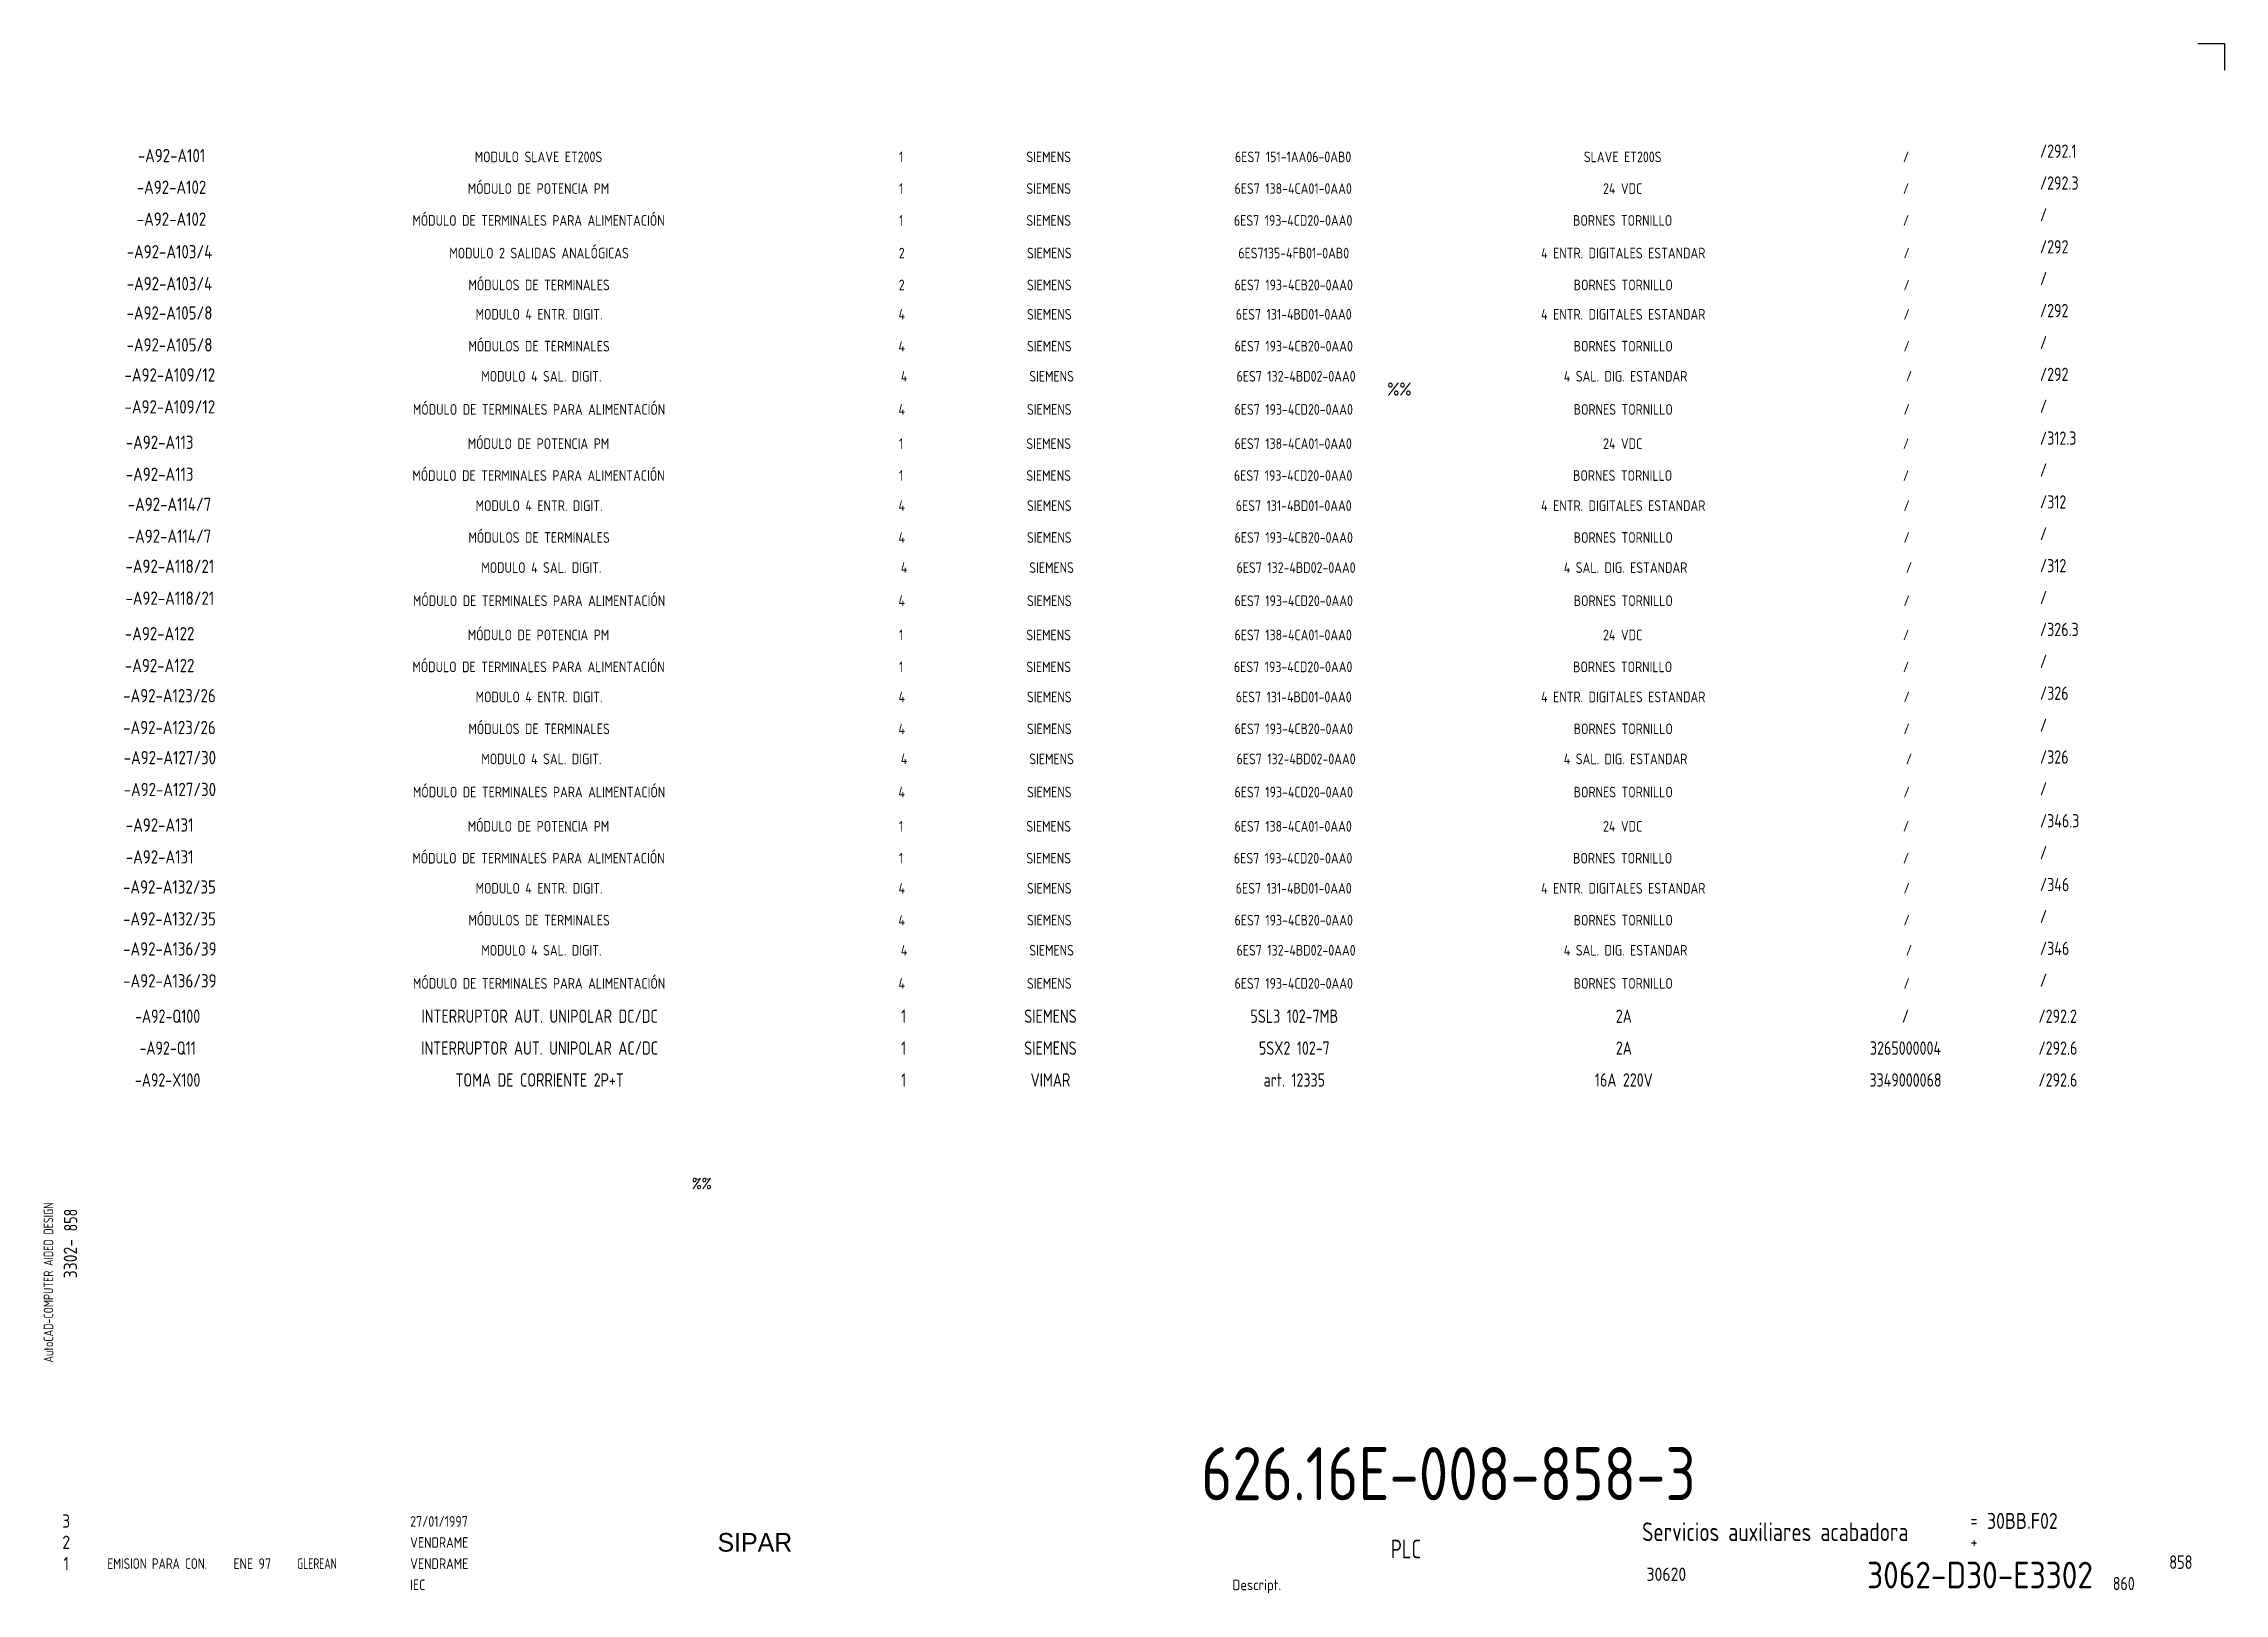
# Model space of a CAD drawing. Extents: x 10 to 420, y 5 to 297.
import ezdxf
from ezdxf.enums import TextEntityAlignment as Align

# ---------------------------------------------------------------- set-up
doc = ezdxf.new("R2010")
doc.units = 0
doc.header["$LTSCALE"] = 8
doc.header["$MEASUREMENT"] = 0
doc.layers.get('0').update_dxf_attribs({"linetype": 'CONTINUOUS'})
doc.layers.add('CART', color=7, linetype='CONTINUOUS')
doc.layers.add('ING', color=7, linetype='CONTINUOUS')
doc.styles.add('DIN', font='DIN', dxfattribs={"width": 0.85})
doc.styles.add('SIMPLEX', font='SIMPLEX', dxfattribs={"width": 0.9})
doc.styles.add('UNIV', font='UNIV')

# ---------------------------------------------------------------- blocks, each defined once
blk = doc.blocks.new('WB-FG100')
at = {"layer": 'CART', "color": 1}
for p, q in [((415, 297), (420, 297)), ((420, 297), (420, 292))]:
    blk.add_line(p, q, dxfattribs=at)
at = {"layer": 'CART', "color": 1, "style": 'DIN', "width": 0.8}
blk.add_text('AutoCAD-COMPUTER AIDED DESIGN', height=1.8, rotation=90, dxfattribs=at).set_placement((11.47, 48.84))
at = {"layer": 'CART', "color": 3, "style": 'DIN', "width": 0.8}
for s, p in [('=', (372.24, 17.91)), ('+', (372.24, 13.87))]:
    blk.add_text(s, height=2.5, dxfattribs=at).set_placement(p)
at = {"layer": 'CART', "color": 7, "style": 'DIN', "width": 0.9}
blk.add_attdef('FILE', text='', height=2.5, rotation=90, dxfattribs=at).set_placement((15.95, 68.38), align=Align.CENTER)
for tag, p in [('MOD-3', (13.92, 19)), ('MOD-2', (13.92, 15)), ('MOD-1', (13.92, 11)), ('NR.COMMESSA', (315, 9))]:
    blk.add_attdef(tag, text='', height=2.5, dxfattribs=at).set_placement(p, align=Align.MIDDLE)
at = {"layer": 'CART', "color": 7, "style": 'DIN'}
for tag, width, p in [('REV-3', 0.9, (21.66, 19)), ('DATA-3', 0.9, (45.37, 19)), ('NOME-3', 0.9, (57.37, 19)), ('REV-2', 0.9, (21.66, 15)), ('DATA-2', 0.9, (45.37, 15)), ('NOME-2', 0.9, (57.37, 15)), ('REV-1', 0.9, (21.66, 11)), ('DATA-1', 0.9, (45.37, 11)), ('NOME-1', 0.7, (57.37, 11))]:
    blk.add_attdef(tag, text='', height=2, dxfattribs=dict(at, width=width)).set_placement(p, align=Align.MIDDLE_LEFT)
at = {"layer": 'CART', "color": 7, "style": 'DIN', "width": 0.9}
for tag, p, height in [('DATA', (78.64, 17.94), 2), ('ESECUTORE', (78.64, 13.97), 2), ('CONTROLLORE', (78.64, 9.99), 2), ('SEGUE', (398.93, 5.65), 2.8), ('NORMA', (78.64, 6.01), 2)]:
    blk.add_attdef(tag, p, '', height=height, dxfattribs=at)
at = {"layer": 'CART', "color": 2, "style": 'DIN', "width": 0.9}
for tag, p in [('TITOLO-1/3', (266.5, 18.23)), ('TITOLO-1/2', (266.5, 15.73)), ('TITOLO-2/3', (266.5, 13.18)), ('TITOLO-2/2', (266.5, 10.68)), ('TITOLO-3/3', (266.5, 8.13))]:
    blk.add_attdef(tag, text='', height=3.5, dxfattribs=at).set_placement(p, align=Align.MIDDLE)
at = {"layer": 'CART', "color": 3, "style": 'DIN', "width": 0.9}
blk.add_attdef('ASSIEME', text='', height=3.5, dxfattribs=at).set_placement((334, 17), align=Align.MIDDLE)
at = {"layer": 'CART', "color": 3, "style": 'DIN', "width": 0.85}
for tag, p in [('=', (375.33, 16.63)), ('+', (375.33, 12.76))]:
    blk.add_attdef(tag, text='', height=3, dxfattribs=at).set_placement(p, align=Align.BOTTOM_LEFT)
at = {"layer": 'CART', "color": 3, "style": 'DIN', "width": 0.9}
blk.add_attdef('FOGLIO', text='', height=2.8, dxfattribs=at).set_placement((414.2, 9.56), align=Align.RIGHT)
at = {"layer": 'CART', "color": 2, "style": 'DIN', "width": 0.9}
blk.add_attdef('DISEGNO', text='', height=5, dxfattribs=at).set_placement((395.27, 6.35), align=Align.RIGHT)
at = {"layer": 'CART', "color": 1, "style": 'DIN', "width": 0.9}
blk.add_attdef('TIPOLOGIA', (233.37, 6), '', height=2, dxfattribs=at)

msp = doc.modelspace()

# ---------------------------------------------------------------- block references
at = {"layer": 'CART'}
ref = msp.add_blockref('WB-FG100', (0, 0), dxfattribs=at)
ref.add_attrib('TIPOLOGIA', 'Descript.', (233.37, 6), dxfattribs={"color": 1, "height": 2, "style": 'DIN', "width": 0.9})
ref.add_attrib('ASSIEME', 'Servicios auxiliares acabadora', dxfattribs={"color": 3, "height": 3.5, "style": 'DIN', "width": 0.8}).set_placement((335.5, 17), align=Align.MIDDLE)
ref.add_attrib('=', '30BB.F02', dxfattribs={"color": 3, "height": 3, "style": 'DIN', "width": 0.85}).set_placement((375.33, 16.63), align=Align.BOTTOM_LEFT)
ref.add_attrib('NR.COMMESSA', '30620', dxfattribs={"color": 7, "height": 2.5, "style": 'DIN', "width": 0.9}).set_placement((315, 9), align=Align.MIDDLE)
ref.add_attrib('DISEGNO', '3062-D30-E3302', dxfattribs={"color": 2, "height": 5, "style": 'DIN', "width": 0.9}).set_placement((395.27, 6.35), align=Align.RIGHT)
ref.add_attrib('DATA', '27/01/1997', (78.64, 17.94), dxfattribs={"color": 7, "height": 2, "style": 'DIN', "width": 0.85})
ref.add_attrib('ESECUTORE', 'VENDRAME', (78.64, 13.97), dxfattribs={"color": 7, "height": 2, "style": 'DIN', "width": 0.85})
ref.add_attrib('CONTROLLORE', 'VENDRAME', (78.64, 9.99), dxfattribs={"color": 7, "height": 2, "style": 'DIN', "width": 0.85})
ref.add_attrib('NORMA', 'IEC', (78.64, 6.01), dxfattribs={"color": 7, "height": 2, "style": 'DIN', "width": 0.85})
ref.add_attrib('MOD-1', '1', dxfattribs={"color": 7, "height": 2.5, "style": 'DIN', "width": 0.9}).set_placement((13.92, 11), align=Align.MIDDLE)
ref.add_attrib('REV-1', 'EMISION PARA CON.', dxfattribs={"color": 7, "height": 2, "style": 'DIN', "width": 0.8}).set_placement((21.66, 11), align=Align.MIDDLE_LEFT)
ref.add_attrib('DATA-1', 'ENE 97', dxfattribs={"color": 7, "height": 2, "style": 'DIN', "width": 0.85}).set_placement((45.37, 11), align=Align.MIDDLE_LEFT)
ref.add_attrib('NOME-1', 'GLEREAN', dxfattribs={"color": 7, "height": 2, "style": 'DIN', "width": 0.7}).set_placement((57.37, 11), align=Align.MIDDLE_LEFT)
ref.add_attrib('MOD-2', '2', dxfattribs={"color": 7, "height": 2.5, "style": 'DIN', "width": 0.9}).set_placement((13.92, 15), align=Align.MIDDLE)
ref.add_attrib('MOD-3', '3', dxfattribs={"color": 7, "height": 2.5, "style": 'DIN', "width": 0.9}).set_placement((13.92, 19), align=Align.MIDDLE)
ref.add_attrib('FILE', '3302-', dxfattribs={"color": 7, "height": 2.5, "rotation": 90, "style": 'DIN', "width": 0.9}).set_placement((15.95, 68.38), align=Align.CENTER)

# ---------------------------------------------------------------- texts
at = {"color": 3, "style": 'DIN'}
for s, height, width, p in [('-A92-A101', 2.5, 0.85, (33.73, 274.69)), ('-A92-A102', 2.5, 0.85, (33.73, 268.73)), ('-A92-A102', 2.5, 0.85, (33.73, 262.73)), ('-A92-A103/4', 2.5, 0.85, (33.35, 256.59)), ('-A92-A103/4', 2.5, 0.85, (33.35, 250.59)), ('-A92-A105/8', 2.5, 0.85, (33.35, 245.07)), ('-A92-A105/8', 2.5, 0.85, (33.35, 239.07)), ('-A92-A109/12', 2.5, 0.85, (33.42, 233.41)), ('-A92-A109/12', 2.5, 0.85, (33.42, 227.41)), ('-A92-A113', 2.5, 0.85, (31.5, 220.73)), ('-A92-A113', 2.5, 0.85, (31.5, 214.73)), ('-A92-A114/7', 2.5, 0.85, (33.35, 209.07)), ('-A92-A114/7', 2.5, 0.85, (33.35, 203.07)), ('-A92-A118/21', 2.5, 0.85, (33.42, 197.41)), ('-A92-A118/21', 2.5, 0.85, (33.42, 191.41)), ('-A92-A122', 2.5, 0.85, (31.5, 184.73)), ('-A92-A122', 2.5, 0.85, (31.5, 178.73)), ('-A92-A123/26', 2.5, 0.85, (33.35, 173.07)), ('-A92-A123/26', 2.5, 0.85, (33.35, 167.07)), ('-A92-A127/30', 2.5, 0.85, (33.42, 161.41)), ('-A92-A127/30', 2.5, 0.85, (33.42, 155.41)), ('-A92-A131', 2.5, 0.85, (31.5, 148.73)), ('-A92-A131', 2.5, 0.85, (31.5, 142.73)), ('-A92-A132/35', 2.5, 0.85, (33.35, 137.07)), ('-A92-A132/35', 2.5, 0.85, (33.35, 131.07)), ('-A92-A136/39', 2.5, 0.85, (33.42, 125.41)), ('-A92-A136/39', 2.5, 0.85, (33.42, 119.41)), ('PLC', 3.5, 0.75, (266, 12))]:
    msp.add_text(s, height=height, dxfattribs=dict(at, width=width)).set_placement(p, align=Align.CENTER)
at = {"style": 'DIN', "width": 0.85}
for s, p in [('MODULO SLAVE ET200S', (102.78, 274.69)), ('1', (171.02, 274.69)), ('SIEMENS', (198.78, 274.69)), ('6ES7 151-1AA06-0AB0', (244.78, 274.69)), ('SLAVE ET200S', (306.78, 274.69)), ('/', (360.1, 274.69)), ('MÓDULO DE POTENCIA PM', (102.78, 268.73)), ('1', (171.02, 268.73)), ('SIEMENS', (198.78, 268.73)), ('6ES7 138-4CA01-0AA0', (244.78, 268.73)), ('24 VDC', (306.78, 268.73)), ('/', (360.1, 268.73)), ('MÓDULO DE TERMINALES PARA ALIMENTACIÓN', (102.78, 262.73)), ('1', (171.02, 262.73)), ('SIEMENS', (198.78, 262.73)), ('6ES7 193-4CD20-0AA0', (244.78, 262.73)), ('BORNES TORNILLO', (306.78, 262.73)), ('/', (360.1, 262.73)), ('MODULO 2 SALIDAS ANALÓGICAS', (102.89, 256.59)), ('2', (171.13, 256.59)), ('SIEMENS', (198.89, 256.59)), ('6ES7135-4FB01-0AB0', (244.89, 256.59)), ('4 ENTR. DIGITALES ESTANDAR', (306.89, 256.59)), ('/', (360.21, 256.59)), ('MÓDULOS DE TERMINALES', (102.89, 250.59)), ('2', (171.13, 250.59)), ('SIEMENS', (198.89, 250.59)), ('6ES7 193-4CB20-0AA0', (244.89, 250.59)), ('BORNES TORNILLO', (306.89, 250.59)), ('/', (360.21, 250.59)), ('MODULO 4 ENTR. DIGIT.', (102.89, 245.07)), ('4', (171.13, 245.07)), ('SIEMENS', (198.89, 245.07)), ('6ES7 131-4BD01-0AA0', (244.89, 245.07)), ('4 ENTR. DIGITALES ESTANDAR', (306.89, 245.07)), ('/', (360.21, 245.07)), ('MÓDULOS DE TERMINALES', (102.89, 239.07)), ('4', (171.13, 239.07)), ('SIEMENS', (198.89, 239.07)), ('6ES7 193-4CB20-0AA0', (244.89, 239.07)), ('BORNES TORNILLO', (306.89, 239.07)), ('/', (360.21, 239.07)), ('MODULO 4 SAL. DIGIT.', (103.33, 233.41)), ('4', (171.57, 233.41)), ('SIEMENS', (199.33, 233.41)), ('6ES7 132-4BD02-0AA0', (245.33, 233.41)), ('4 SAL. DIG. ESTANDAR', (307.33, 233.41)), ('/', (360.65, 233.41)), ('MÓDULO DE TERMINALES PARA ALIMENTACIÓN', (102.89, 227.17)), ('4', (171.13, 227.17)), ('SIEMENS', (198.89, 227.17)), ('6ES7 193-4CD20-0AA0', (244.89, 227.17)), ('BORNES TORNILLO', (306.89, 227.17)), ('/', (360.21, 227.17)), ('MÓDULO DE POTENCIA PM', (102.78, 220.73)), ('1', (171.02, 220.73)), ('SIEMENS', (198.78, 220.73)), ('6ES7 138-4CA01-0AA0', (244.78, 220.73)), ('24 VDC', (306.78, 220.73)), ('/', (360.1, 220.73)), ('MÓDULO DE TERMINALES PARA ALIMENTACIÓN', (102.78, 214.73)), ('1', (171.02, 214.73)), ('SIEMENS', (198.78, 214.73)), ('6ES7 193-4CD20-0AA0', (244.78, 214.73)), ('BORNES TORNILLO', (306.78, 214.73)), ('/', (360.1, 214.73)), ('MODULO 4 ENTR. DIGIT.', (102.89, 209.07)), ('4', (171.13, 209.07)), ('SIEMENS', (198.89, 209.07)), ('6ES7 131-4BD01-0AA0', (244.89, 209.07)), ('4 ENTR. DIGITALES ESTANDAR', (306.89, 209.07)), ('/', (360.21, 209.07)), ('MÓDULOS DE TERMINALES', (102.89, 203.07)), ('4', (171.13, 203.07)), ('SIEMENS', (198.89, 203.07)), ('6ES7 193-4CB20-0AA0', (244.89, 203.07)), ('BORNES TORNILLO', (306.89, 203.07)), ('/', (360.21, 203.07)), ('MODULO 4 SAL. DIGIT.', (103.33, 197.41)), ('4', (171.57, 197.41)), ('SIEMENS', (199.33, 197.41)), ('6ES7 132-4BD02-0AA0', (245.33, 197.41)), ('4 SAL. DIG. ESTANDAR', (307.33, 197.41)), ('/', (360.65, 197.41)), ('MÓDULO DE TERMINALES PARA ALIMENTACIÓN', (102.89, 191.17)), ('4', (171.13, 191.17)), ('SIEMENS', (198.89, 191.17)), ('6ES7 193-4CD20-0AA0', (244.89, 191.17)), ('BORNES TORNILLO', (306.89, 191.17)), ('/', (360.21, 191.17)), ('MÓDULO DE POTENCIA PM', (102.78, 184.73)), ('1', (171.02, 184.73)), ('SIEMENS', (198.78, 184.73)), ('6ES7 138-4CA01-0AA0', (244.78, 184.73)), ('24 VDC', (306.78, 184.73)), ('/', (360.1, 184.73)), ('MÓDULO DE TERMINALES PARA ALIMENTACIÓN', (102.78, 178.73)), ('1', (171.02, 178.73)), ('SIEMENS', (198.78, 178.73)), ('6ES7 193-4CD20-0AA0', (244.78, 178.73)), ('BORNES TORNILLO', (306.78, 178.73)), ('/', (360.1, 178.73)), ('MODULO 4 ENTR. DIGIT.', (102.89, 173.07)), ('4', (171.13, 173.07)), ('SIEMENS', (198.89, 173.07)), ('6ES7 131-4BD01-0AA0', (244.89, 173.07)), ('4 ENTR. DIGITALES ESTANDAR', (306.89, 173.07)), ('/', (360.21, 173.07)), ('MÓDULOS DE TERMINALES', (102.89, 167.07)), ('4', (171.13, 167.07)), ('SIEMENS', (198.89, 167.07)), ('6ES7 193-4CB20-0AA0', (244.89, 167.07)), ('BORNES TORNILLO', (306.89, 167.07)), ('/', (360.21, 167.07)), ('MODULO 4 SAL. DIGIT.', (103.33, 161.41)), ('4', (171.57, 161.41)), ('SIEMENS', (199.33, 161.41)), ('6ES7 132-4BD02-0AA0', (245.33, 161.41)), ('4 SAL. DIG. ESTANDAR', (307.33, 161.41)), ('/', (360.65, 161.41)), ('MÓDULO DE TERMINALES PARA ALIMENTACIÓN', (102.89, 155.17)), ('4', (171.13, 155.17)), ('SIEMENS', (198.89, 155.17)), ('6ES7 193-4CD20-0AA0', (244.89, 155.17)), ('BORNES TORNILLO', (306.89, 155.17)), ('/', (360.21, 155.17)), ('MÓDULO DE POTENCIA PM', (102.78, 148.73)), ('1', (171.02, 148.73)), ('SIEMENS', (198.78, 148.73)), ('6ES7 138-4CA01-0AA0', (244.78, 148.73)), ('24 VDC', (306.78, 148.73)), ('/', (360.1, 148.73)), ('MÓDULO DE TERMINALES PARA ALIMENTACIÓN', (102.78, 142.73)), ('1', (171.02, 142.73)), ('SIEMENS', (198.78, 142.73)), ('6ES7 193-4CD20-0AA0', (244.78, 142.73)), ('BORNES TORNILLO', (306.78, 142.73)), ('/', (360.1, 142.73)), ('MODULO 4 ENTR. DIGIT.', (102.89, 137.07)), ('4', (171.13, 137.07)), ('SIEMENS', (198.89, 137.07)), ('6ES7 131-4BD01-0AA0', (244.89, 137.07)), ('4 ENTR. DIGITALES ESTANDAR', (306.89, 137.07)), ('/', (360.21, 137.07)), ('MÓDULOS DE TERMINALES', (102.89, 131.07)), ('4', (171.13, 131.07)), ('SIEMENS', (198.89, 131.07)), ('6ES7 193-4CB20-0AA0', (244.89, 131.07)), ('BORNES TORNILLO', (306.89, 131.07)), ('/', (360.21, 131.07)), ('MODULO 4 SAL. DIGIT.', (103.33, 125.41)), ('4', (171.57, 125.41)), ('SIEMENS', (199.33, 125.41)), ('6ES7 132-4BD02-0AA0', (245.33, 125.41)), ('4 SAL. DIG. ESTANDAR', (307.33, 125.41)), ('/', (360.65, 125.41)), ('MÓDULO DE TERMINALES PARA ALIMENTACIÓN', (102.89, 119.17)), ('4', (171.13, 119.17)), ('SIEMENS', (198.89, 119.17)), ('6ES7 193-4CD20-0AA0', (244.89, 119.17)), ('BORNES TORNILLO', (306.89, 119.17)), ('/', (360.21, 119.17))]:
    msp.add_text(s, height=2, dxfattribs=at).set_placement(p, align=Align.CENTER)
at = {"color": 7, "style": 'DIN', "width": 0.8}
for s, p in [('/292.1', (385.28, 276.77)), ('/292.3', (385.28, 270.77)), ('/', (385.28, 264.77)), ('/292', (385.28, 258.77)), ('/', (385.28, 252.77)), ('/292', (385.28, 246.77)), ('/', (385.28, 240.77)), ('/292', (385.28, 234.77)), ('/', (385.28, 228.77)), ('/312.3', (385.28, 222.77)), ('/', (385.28, 216.77)), ('/312', (385.28, 210.77)), ('/', (385.28, 204.77)), ('/312', (385.28, 198.77)), ('/', (385.28, 192.77)), ('/326.3', (385.28, 186.77)), ('/', (385.28, 180.77)), ('/326', (385.28, 174.77)), ('/', (385.28, 168.77)), ('/326', (385.28, 162.77)), ('/', (385.28, 156.77)), ('/346.3', (385.28, 150.77)), ('/', (385.28, 144.77)), ('/346', (385.28, 138.77)), ('/', (385.28, 132.77)), ('/346', (385.28, 126.77)), ('/', (385.28, 120.77)), ('/292.2', (385, 114)), ('/292.6', (385, 108)), ('/292.6', (385, 102))]:
    msp.add_text(s, height=2.5, dxfattribs=at).set_placement(p, align=Align.MIDDLE_LEFT)
at = {"style": 'DIN'}
for s, width, p in [('%%', 0.85, (262.5, 230.75)), ('860', 0.8, (399, 6))]:
    msp.add_text(s, height=2.5, dxfattribs=dict(at, width=width)).set_placement(p)
at = {"color": 3, "style": 'DIN', "width": 0.8}
for s, p in [('-A92-Q100', (33, 114)), ('-A92-Q11', (33, 108)), ('-A92-X100', (33, 102))]:
    msp.add_text(s, height=2.5, dxfattribs=at).set_placement(p, align=Align.MIDDLE_CENTER)
at = {"color": 7, "style": 'DIN', "width": 0.8}
for s, p in [('1', (171.5, 114)), ('SIEMENS', (199.12, 114)), ('5SL3 102-7MB', (245, 114)), ('2A', (307, 114)), ('/', (360, 114)), ('1', (171.5, 108)), ('SIEMENS', (199.12, 108)), ('5SX2 102-7', (245, 108)), ('2A', (307, 108)), ('3265000004', (360, 108)), ('1', (171.5, 102)), ('VIMAR', (199.12, 102)), ('art. 12335', (245, 102)), ('16A 220V', (307, 102)), ('3349000068', (360, 102))]:
    msp.add_text(s, height=2.5, dxfattribs=at).set_placement(p, align=Align.MIDDLE_CENTER)
at = {"color": 7, "linetype": 'Continuous', "style": 'SIMPLEX', "width": 0.9}
msp.add_text('%%', height=2, dxfattribs=at).set_placement((133.5, 82.5), align=Align.MIDDLE)
at = {"style": 'DIN', "width": 0.8}
msp.add_text('858', height=2.5, rotation=90, dxfattribs=at).set_placement((16, 73.5))
at = {"color": 3, "style": 'DIN', "width": 0.8}
msp.add_text('858', height=2.56, dxfattribs=at).set_placement((414, 10), align=Align.RIGHT)
at = {"color": 2, "insert": (227.47, 32.92), "char_height": 10, "width": 111.0411, "attachment_point": 1, "style": 'DIN'}
msp.add_mtext('626.16E-008-858-3', dxfattribs=at)
at = {"layer": 'CART', "color": 2, "linetype": 'Continuous', "style": 'UNIV'}
msp.add_text('SIPAR', height=3.5, dxfattribs=at).set_placement((143.5, 13.25), align=Align.CENTER)
at = {"layer": 'ING', "color": 7, "style": 'DIN', "width": 0.8}
for s, p in [('INTERRUPTOR AUT. UNIPOLAR DC/DC', (103, 114)), ('INTERRUPTOR AUT. UNIPOLAR AC/DC', (103, 108)), ('TOMA DE CORRIENTE 2P+T', (103, 102))]:
    msp.add_text(s, height=2.5, dxfattribs=at).set_placement(p, align=Align.MIDDLE_CENTER)

doc.saveas('drawing.dxf')
